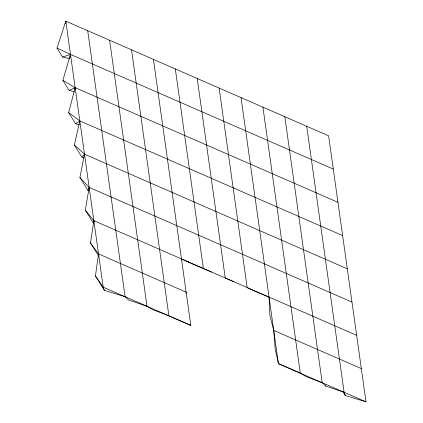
<?xml version="1.0" encoding="UTF-8"?>
<svg xmlns="http://www.w3.org/2000/svg" width="423" height="423" viewBox="0 0 423 423"><rect width="100%" height="100%" fill="white"/><g stroke="black" fill="none" stroke-linecap="round" stroke-linejoin="round"><path stroke-width="0.63" d="M93.821 221.911L93.858 220.669L85.309 210.136L89.184 187.415L79.91 177.496L84.51 154.162L74.342 144.994L79.836 120.909L68.653 112.603L75.162 87.656L62.858 80.291L70.488 54.403L56.994 48.048L65.814 21.15L328.618 135.825L366.006 401.85L345.274 395.479L342.868 391.603M186.02 293.456L186.131 292.145L98.527 253.922L90.496 242.95L93.858 220.669L356.663 335.344M74.956 89.597L75.162 87.656L337.966 202.331M153.417 59.373L190.805 325.398L168.904 315.844L152.946 309.758L147.003 306.289L128.661 300.06L125.102 296.729L104.37 290.358L95.439 275.976L98.527 253.922L98.823 255.185M181.271 260.171L181.456 258.892L188.891 262.456L211.669 272.068M69.932 57.576L70.377 55.038M65.221 23.656L65.814 21.15L103.201 287.175L104.37 290.358M89.205 190.805L87.952 190.45L89.184 187.415L351.989 302.091M74.342 144.994L81.866 157.113L84.51 154.162L347.315 268.838M68.653 112.603L75.58 123.765L79.836 120.909L342.641 235.585M62.858 80.291L69.134 90.4L75.162 87.656M56.994 48.048L62.572 57.036L70.488 54.403L333.292 169.078M62.572 57.036L69.552 58.654M69.134 90.4L74.215 91.643M75.58 123.765L79.408 124.743M81.866 157.113L83.754 157.62M287.307 367.497L300.309 373.181L306.247 376.655L322.204 382.736L325.763 386.067L344.105 392.295L345.274 395.479M233.57 281.623L225.258 278.006L197.218 78.488M286.72 367.243L278.408 363.627L275.156 348.621L273.734 330.374L269.927 315.833L269.06 297.12L254.593 291.124L247.159 287.561L219.119 88.042M273.734 330.374L361.332 368.597M190.805 325.398L103.201 287.175L95.439 275.976M366.006 401.85L278.408 363.627L241.02 97.602M325.086 384.978L325.763 386.067M188.209 261.361L188.891 262.456M79.91 177.496L87.952 190.45M85.309 210.136L93.774 223.778M90.496 242.95L98.252 255.45M98.527 253.922L98.776 255.201M93.858 220.669L94.059 221.927M306.717 126.271L344.105 392.295M284.822 116.711L322.204 382.736M262.921 107.156L300.309 373.181M175.318 68.933L203.357 268.452M131.516 49.819L168.904 315.844M109.615 40.264L147.003 306.289M87.714 30.705L125.102 296.729M89.184 187.415L89.316 188.679"/></g></svg>
